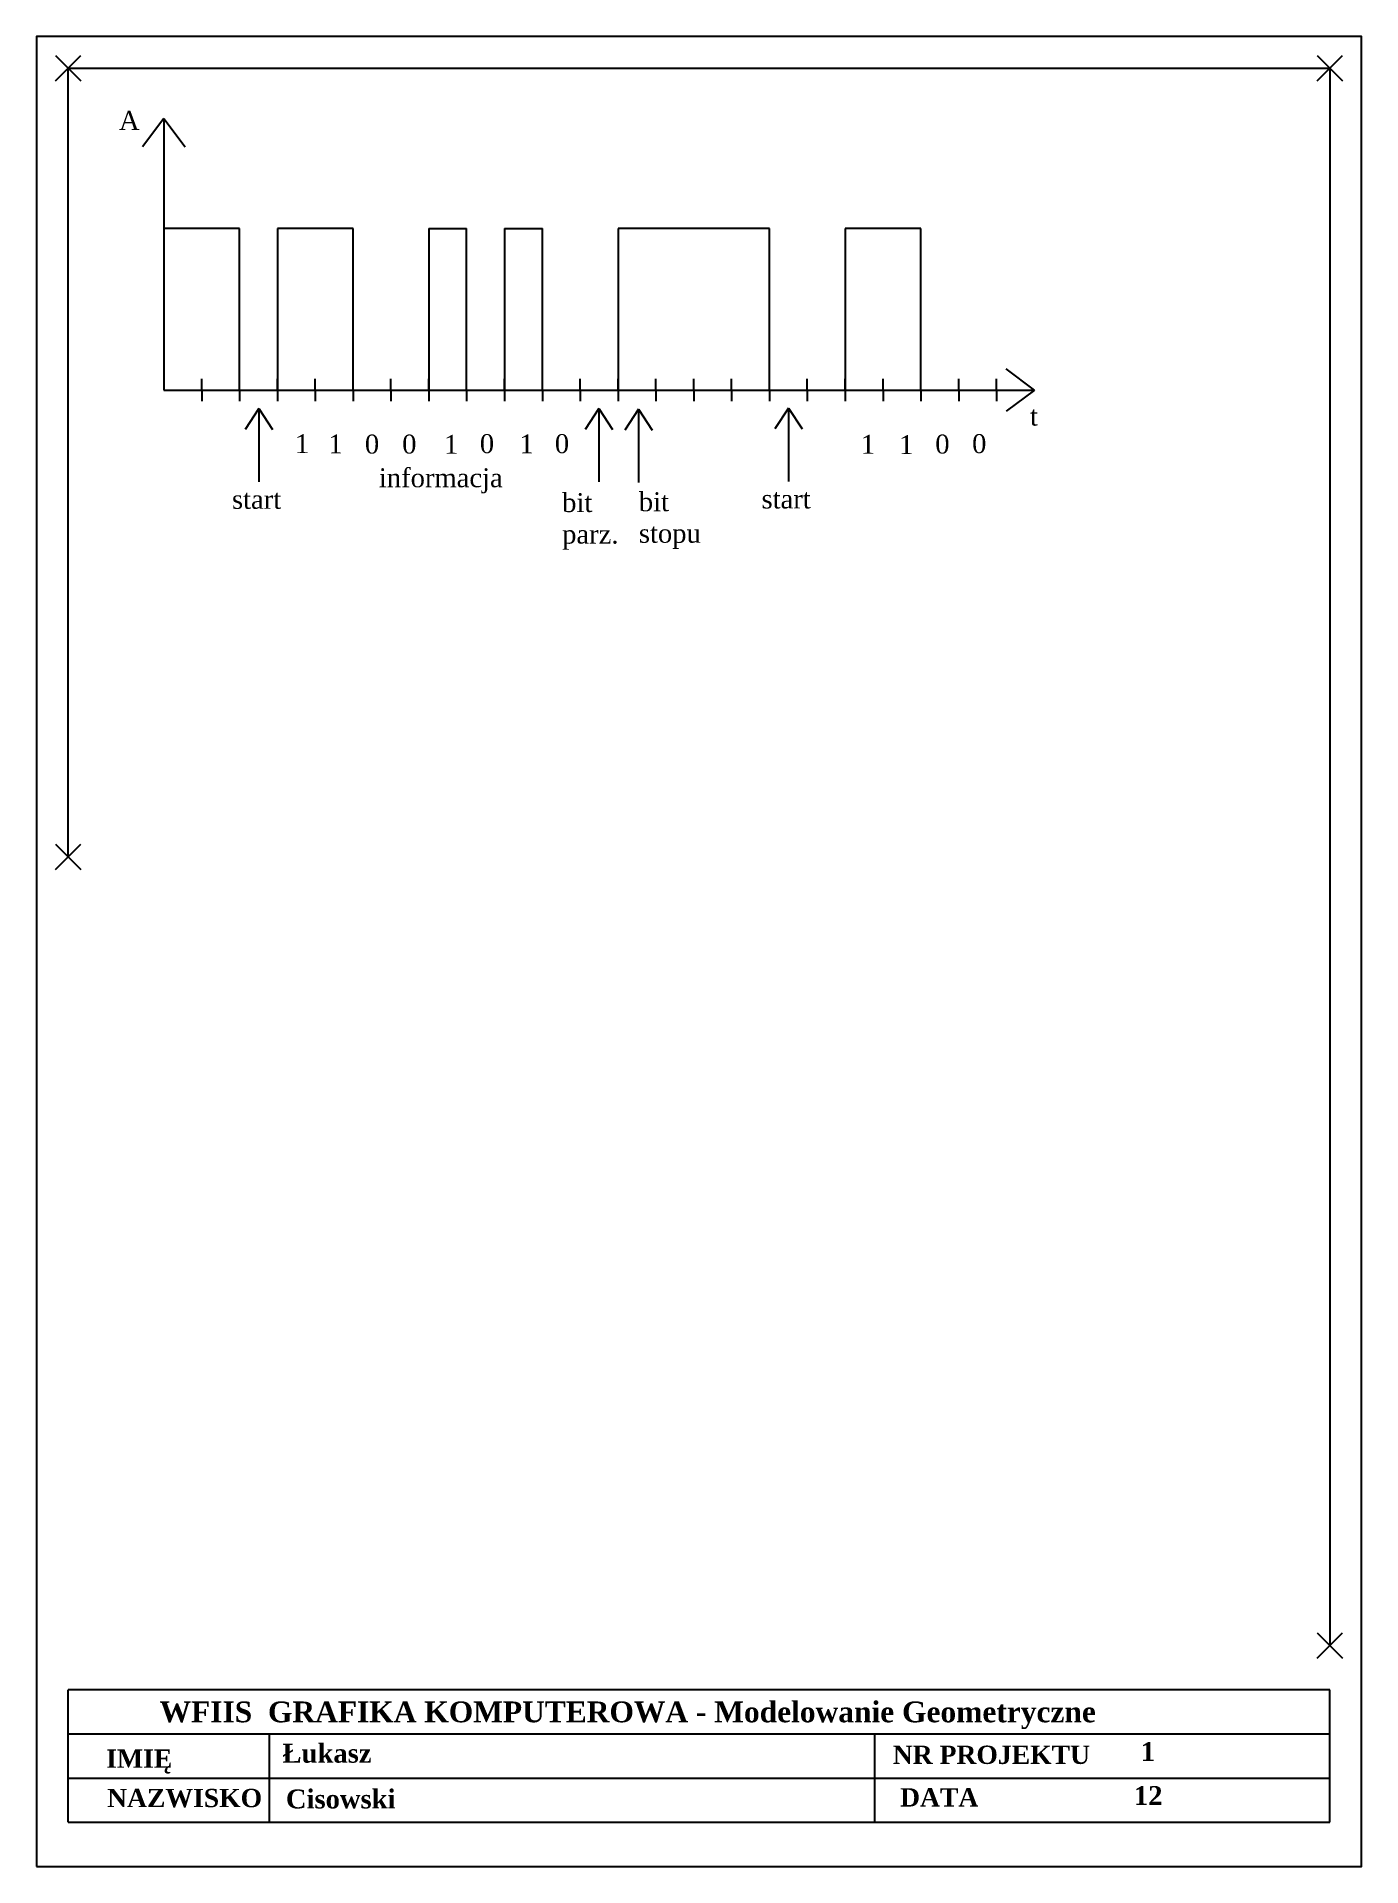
# Model space of a CAD drawing. Header units: millimetres. Extents: x 0 to 210, y 0 to 290.
import ezdxf

# ---------------------------------------------------------------- set-up
doc = ezdxf.new("R2010")
doc.units = ezdxf.units.MM
doc.header["$PDMODE"] = 3
doc.header["$PDSIZE"] = 2
doc.layers.add('RAMKA', color=7, linetype='Continuous')
doc.styles.get("Standard").update_dxf_attribs({"font": 'timesbd.ttf', "height": 3})
doc.styles.add('tnrb', font='timesbd.ttf')

msp = doc.modelspace()

# ---------------------------------------------------------------- linework, layer by layer
at = {"color": 6}
msp.add_lwpolyline([(5, 160), (5, 285), (205, 285), (205, 35)], dxfattribs=at)
for p in [(5, 285), (205, 285), (5, 160), (205, 35)]:
    msp.add_point(p)
at = {"layer": 'RAMKA', "linetype": 'Continuous'}
for p, q in [((20.17, 277.02), (16.81, 272.54)), ((20.17, 277.02), (20.17, 233.98)), ((20.17, 277.02), (23.53, 272.54)), ((32.17, 259.57), (20.17, 259.57)), ((20.17, 259.57), (20.17, 233.98)), ((32.17, 233.98), (32.17, 259.57)), ((50.17, 259.57), (38.17, 259.57)), ((38.17, 259.57), (38.17, 233.98)), ((50.17, 233.98), (50.17, 259.57)), ((62.17, 259.57), (62.17, 233.98)), ((62.17, 259.57), (68.17, 259.57)), ((68.17, 233.98), (68.17, 259.57)), ((74.17, 259.57), (74.17, 233.98)), ((74.17, 259.57), (80.17, 259.57)), ((80.17, 233.98), (80.17, 259.57)), ((116.17, 259.57), (92.17, 259.57)), ((92.17, 259.57), (92.17, 233.98)), ((116.17, 233.98), (116.17, 259.57)), ((140.17, 259.57), (128.17, 259.57)), ((128.17, 259.57), (128.17, 233.98)), ((140.17, 233.98), (140.17, 259.57)), ((26.17, 233.98), (26.17, 235.76)), ((32.17, 233.98), (32.17, 235.76)), ((38.17, 233.98), (38.17, 235.76)), ((44.17, 233.98), (44.17, 235.76)), ((50.17, 233.98), (50.17, 235.76)), ((56.17, 233.98), (56.17, 235.76)), ((62.17, 233.98), (62.17, 235.76)), ((68.17, 233.98), (68.17, 235.76)), ((74.17, 233.98), (74.17, 235.76)), ((80.17, 233.98), (80.17, 235.76)), ((86.17, 233.98), (86.17, 235.76)), ((92.17, 233.98), (92.17, 235.76)), ((98.17, 233.98), (98.17, 235.76)), ((104.17, 233.98), (104.17, 235.76)), ((110.17, 233.98), (110.17, 235.76)), ((116.17, 233.98), (116.17, 235.76)), ((122.17, 233.98), (122.17, 235.76)), ((128.17, 233.98), (128.17, 235.76)), ((134.17, 233.98), (134.17, 235.76)), ((140.17, 233.98), (140.17, 235.76)), ((146.17, 233.98), (146.17, 235.76)), ((152.17, 233.98), (152.17, 235.76)), ((158.17, 233.98), (153.68, 237.34)), ((20.17, 233.98), (20.17, 233.98)), ((20.17, 233.98), (158.17, 233.98)), ((20.17, 233.98), (26.17, 233.98)), ((26.17, 233.98), (26.17, 232.2)), ((32.17, 233.98), (32.17, 232.2)), ((38.17, 233.98), (38.17, 232.2)), ((44.17, 233.98), (44.17, 232.2)), ((50.17, 233.98), (50.17, 232.2)), ((56.17, 233.98), (56.17, 232.2)), ((62.17, 233.98), (62.17, 232.2)), ((68.17, 233.98), (68.17, 232.2)), ((74.17, 233.98), (74.17, 232.2)), ((80.17, 233.98), (80.17, 232.2)), ((86.17, 233.98), (86.17, 232.2)), ((92.17, 233.98), (92.17, 232.2)), ((98.17, 233.98), (98.17, 232.2)), ((104.17, 233.98), (104.17, 232.2)), ((110.17, 233.98), (110.17, 232.2)), ((116.17, 233.98), (116.17, 232.2)), ((122.17, 233.98), (122.17, 232.2)), ((128.17, 233.98), (128.17, 232.2)), ((134.17, 233.98), (134.17, 232.2)), ((140.17, 233.98), (140.17, 232.2)), ((146.17, 233.98), (146.17, 232.2)), ((152.17, 233.98), (152.17, 232.2)), ((158.17, 233.98), (153.68, 230.61)), ((35.25, 231.07), (33.07, 227.75)), ((35.25, 231.07), (35.25, 219.44)), ((35.25, 231.07), (37.42, 227.75)), ((89.12, 231.07), (86.95, 227.75)), ((89.12, 231.07), (89.12, 219.44)), ((89.12, 231.07), (91.3, 227.75)), ((95.39, 230.95), (93.22, 227.62)), ((95.39, 230.95), (95.39, 219.31)), ((95.39, 230.95), (97.57, 227.62)), ((119.18, 231.13), (117.01, 227.81)), ((119.18, 231.13), (119.18, 219.5)), ((119.18, 231.13), (121.36, 227.81))]:
    msp.add_line(p, q, dxfattribs=at)
at = {"layer": 'RAMKA'}
for p, q in [((5, 21), (5, 28)), ((205, 28), (5, 28)), ((205, 21), (205, 28)), ((5, 14), (5, 21)), ((5, 21), (205, 21)), ((36.88, 21), (36.88, 7)), ((132.81, 21), (132.81, 7)), ((205, 14), (205, 21)), ((5, 7), (5, 14)), ((5, 14), (205, 14)), ((205, 7), (205, 14)), ((5, 7), (205, 7))]:
    msp.add_line(p, q, dxfattribs=at)
at = {"layer": 'RAMKA', "color": 5}
msp.add_lwpolyline([(0, 0), (210, 0), (210, 290), (0, 290)], close=True, dxfattribs=at)

# ---------------------------------------------------------------- texts
at = {"layer": 'RAMKA', "color": 7, "ltscale": 6, "style": 'tnrb'}
for s, height, p in [('WFIIS  GRAFIKA KOMPUTEROWA - Modelowanie Geometryczne ', 3.3, (19.5, 22.84)), ('IMIĘ', 2.9, (11.04, 15.63)), ('NR PROJEKTU', 2.9, (135.71, 16.24)), ('NAZWISKO', 2.9, (11.17, 9.39)), ('DATA', 2.9, (136.87, 9.49))]:
    msp.add_text(s, height=height, dxfattribs=at).set_placement(p)
at = {"layer": 'RAMKA'}
for s, p in [('Łukasz', (38.98, 16.44)), ('1', (175.02, 16.7)), ('Cisowski', (39.52, 9.19)), ('12', (173.94, 9.73))]:
    msp.add_text(s, height=3, dxfattribs=at).set_placement(p)
at = {"layer": 'RAMKA', "linetype": 'Continuous', "char_height": 3, "attachment_point": 1}
for s, width, insert in [('{\\fTimes New Roman|b0|i0|c238|p18;A}', 9.3097, (13.06, 278.21)), ('{\\fTimes New Roman|b0|i0|c238|p18;t}', 8.2144, (157.46, 231.35)), ('{\\fTimes New Roman|b0|i0|c238|p18;informacja}', 16.5088, (54.26, 221.58)), ('{\\fTimes New Roman|b0|i0|c238|p18;start}', 8.9582, (30.97, 218.16)), ('{\\fTimes New Roman|b0|i0|c238|p18;bit\\Pparz.}', 9.982, (83.31, 217.65)), ('{\\fTimes New Roman|b0|i0|c238|p18;bit\\Pstopu}', 10.4939, (95.47, 217.78)), ('{\\fTimes New Roman|b0|i0|c238|p18;start}', 8.9582, (114.91, 218.22))]:
    msp.add_mtext_dynamic_manual_height_columns(s, width=width, gutter_width=15, heights=[0], dxfattribs=dict(at, insert=insert))
for s, insert in [('{\\fTimes New Roman|b0|i0|c238|p18;1}', (40.95, 226.98)), ('{\\fTimes New Roman|b0|i0|c238|p18;1}', (46.25, 226.95)), ('{\\fTimes New Roman|b0|i0|c238|p18;0}', (52.04, 226.92)), ('{\\fTimes New Roman|b0|i0|c238|p18;0}', (57.95, 226.92)), ('{\\fTimes New Roman|b0|i0|c238|p18;1}', (64.59, 226.88)), ('{\\fTimes New Roman|b0|i0|c238|p18;0}', (70.26, 226.99)), ('{\\fTimes New Roman|b0|i0|c238|p18;1}', (76.54, 226.95)), ('{\\fTimes New Roman|b0|i0|c238|p18;0}', (82.15, 226.99)), ('{\\fTimes New Roman|b0|i0|c238|p18;1}', (130.64, 226.88)), ('{\\fTimes New Roman|b0|i0|c238|p18;1}', (136.72, 226.83)), ('{\\fTimes New Roman|b0|i0|c238|p18;0}', (142.45, 226.92)), ('{\\fTimes New Roman|b0|i0|c238|p18;0}', (148.29, 226.99))]:
    msp.add_mtext(s, dxfattribs=dict(at, insert=insert))

doc.saveas('drawing.dxf')
